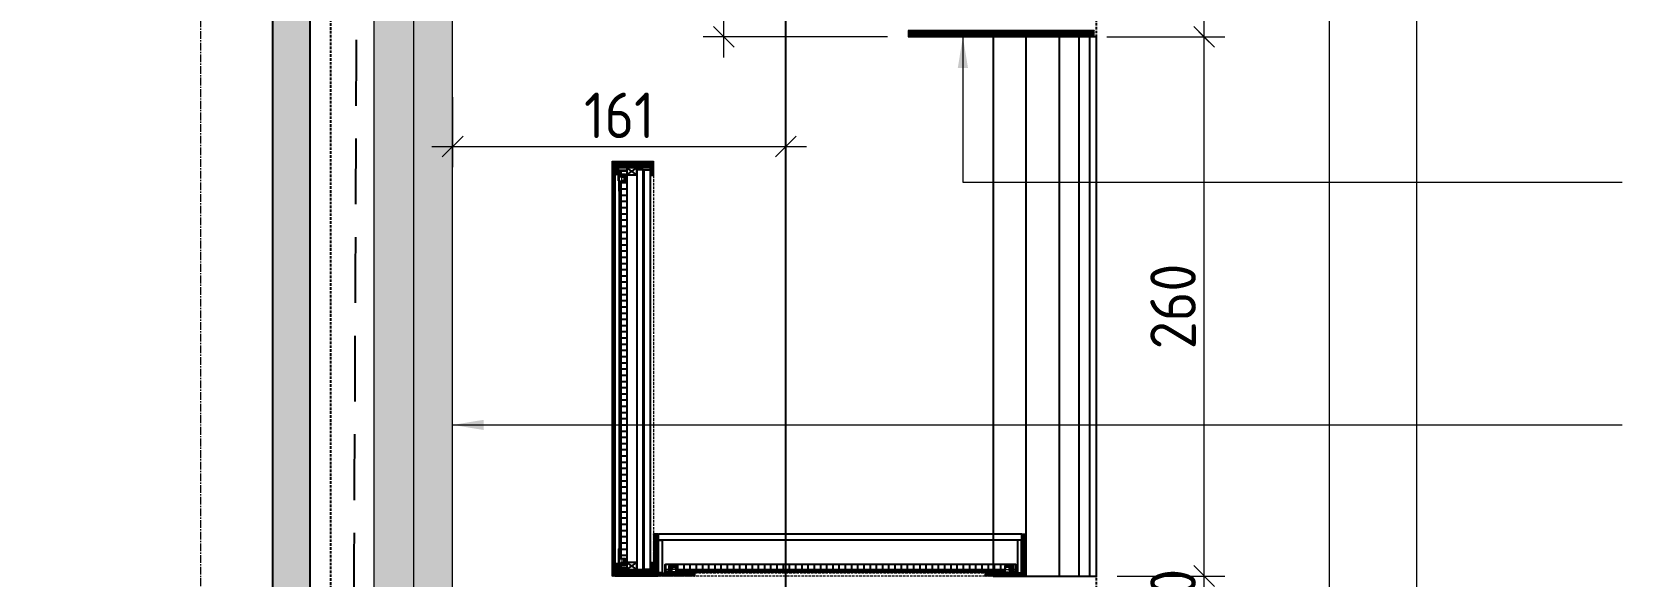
# Model space of a CAD drawing. Header units: millimetres. Extents: x 539949 to 547802, y -525020 to -515511.
# Drawn here: x 545361 to 546129, y -518312 to -518049 of the extents above; entities that cross this region are included whole.
import ezdxf

# ---------------------------------------------------------------- set-up
doc = ezdxf.new("R2010")
doc.units = ezdxf.units.MM
doc.header["$LTSCALE"] = 5
doc.header["$MEASUREMENT"] = 0
doc.header["$PDMODE"] = 35
for name, pattern in [('CENTER2', [1.125, 0.75, -0.125, 0.125, -0.125]), ('DASH', [0.35, 0.25, -0.1]), ('DASH2', [0.375, 0.25, -0.125]), ('HIDDEN', [9.525, 6.35, -3.175])]:
    doc.linetypes.add(name, pattern=pattern)
for name, color, linetype in [('Acrylic - clear', 9, 'Continuous'), ('DIM-10', 1, 'Continuous'), ('DIM-5', 1, 'Continuous'), ('Electrical', 10, 'Continuous'), ('HATCH', 8, 'Continuous'), ('I-FURN', 25, 'Continuous'), ('LED lumisheet', 10, 'Continuous'), ('PDF8_HATCH', 7, 'Continuous')]:
    doc.layers.add(name, color=color, linetype=linetype)
doc.layers.add('MDF', color=41, linetype='Continuous', lineweight=0)
doc.layers.add('METAL', color=6, linetype='Continuous', lineweight=0)
doc.styles.add('ISOCP', font='isocp.shx')
doc.styles.get("Standard").update_dxf_attribs({"font": 'arial.ttf'})
doc.dimstyles.new('dim', dxfattribs={"dimtxt": 2, "dimasz": 2, "dimexe": 1, "dimexo": 1, "dimgap": 1, "dimtad": 1, "dimdec": 0, "dimdsep": 46, "dimtxsty": 'Standard', "dimblk": 'OBLIQUE', "dimcen": 0, "dimdle": 1, "dimclrd": 1, "dimclre": 1, "dimclrt": 1, "dimadec": 0, "dimazin": 0, "dimtfac": 1, "dimtdec": 0, "dimtix": 1, "dimtmove": 0, "dimatfit": 3, "dimfxl": 1, "dimlwd": 0, "dimlwe": 0, "dimarcsym": 0})
doc.dimstyles.new('DL - 10', dxfattribs={"dimscale": 10, "dimtxt": 2.2, "dimasz": 1, "dimexe": 1, "dimexo": 1, "dimgap": 0.4, "dimtad": 1, "dimdec": 0, "dimdsep": 46, "dimtxsty": 'ISOCP', "dimblk": 'OBLIQUE', "dimcen": 0.5, "dimdle": 1, "dimclrd": 256, "dimclre": 256, "dimclrt": 2, "dimadec": 0, "dimazin": 2, "dimtfac": 1, "dimtdec": 0, "dimtix": 1, "dimtmove": 1, "dimatfit": 3, "dimldrblk": 'OPEN90', "dimfxl": 1, "dimlwd": 9, "dimlwe": 9, "dimarcsym": 0})
doc.dimstyles.new('DL - 5', dxfattribs={"dimscale": 5, "dimtxt": 2.2, "dimasz": 1, "dimexe": 1, "dimexo": 1, "dimgap": 0.4, "dimtad": 1, "dimdec": 0, "dimdsep": 46, "dimtxsty": 'ISOCP', "dimblk": 'OBLIQUE', "dimcen": 0.5, "dimdle": 1, "dimclrd": 256, "dimclre": 256, "dimclrt": 2, "dimadec": 0, "dimazin": 2, "dimtfac": 1, "dimtdec": 0, "dimtix": 1, "dimtmove": 1, "dimatfit": 3, "dimfxl": 1, "dimlwd": 9, "dimlwe": 9, "dimarcsym": 0})
pattern_1 = [(45, (-536070.07836, 519202.9102), (-0.26516504294, 0.26516504294), [])]

# ---------------------------------------------------------------- blocks, each defined once
blk = doc.blocks.new('_OBLIQUE')
at = {"color": 0, "linetype": 'ByBlock', "lineweight": -2}
blk.add_line((-0.5, -0.5), (0.5, 0.5), dxfattribs=at)
blk = doc.blocks.new('*D203')
at = {"layer": 'Defpoints', "color": 0, "transparency": 16777216}
for p in [(545875.11, -517471.18), (545875.11, -519780.32), (545987.47, -519780.32)]:
    blk.add_point(p, dxfattribs=at)
at = {"layer": 'DIM-10', "lineweight": 9, "transparency": 16777216}
for p, q in [((545987.47, -517461.18), (545987.47, -519790.32)), ((545885.11, -517471.18), (545997.47, -517471.18)), ((545885.11, -519780.32), (545997.47, -519780.32))]:
    blk.add_line(p, q, dxfattribs=at)
at = {"layer": 'DIM-10', "lineweight": 9, "transparency": 16777216, "xscale": 10, "yscale": 10, "zscale": 10}
for p, rotation in [((545987.47, -517471.18), 90), ((545987.47, -519780.32), 270)]:
    blk.add_blockref('_OBLIQUE', p, dxfattribs=dict(at, rotation=rotation))
at = {"layer": 'DIM-10', "color": 2, "transparency": 16777216, "insert": (545972.47, -518625.75), "char_height": 22, "attachment_point": 5, "rotation": 90, "style": 'ISOCP'}
blk.add_mtext('2309', dxfattribs=at)
blk = doc.blocks.new('_Open90')
at = {"color": 0, "linetype": 'ByBlock', "lineweight": -2}
for p, q in [((0, 0), (-1, 0)), ((-0.5, 0.5), (0, 0)), ((0, 0), (-0.5, -0.5))]:
    blk.add_line(p, q, dxfattribs=at)
blk = doc.blocks.new('*D210')
at = {"layer": 'Defpoints', "color": 0, "transparency": 16777216}
for p in [(545875.11, -517169.23), (545875.11, -519882.23), (546029.69, -519882.23)]:
    blk.add_point(p, dxfattribs=at)
at = {"layer": 'DIM-10', "lineweight": 9, "transparency": 16777216}
for p, q in [((546029.69, -517159.23), (546029.69, -519892.23)), ((545885.11, -517169.23), (546039.69, -517169.23)), ((545885.11, -519882.23), (546039.69, -519882.23))]:
    blk.add_line(p, q, dxfattribs=at)
at = {"layer": 'DIM-10', "lineweight": 9, "transparency": 16777216, "xscale": 10, "yscale": 10, "zscale": 10}
for p, rotation in [((546029.69, -517169.23), 90), ((546029.69, -519882.23), 270)]:
    blk.add_blockref('_OBLIQUE', p, dxfattribs=dict(at, rotation=rotation))
at = {"layer": 'DIM-10', "color": 2, "transparency": 16777216, "insert": (546014.69, -518691.01), "char_height": 22, "attachment_point": 5, "rotation": 90, "style": 'ISOCP'}
blk.add_mtext('2713', dxfattribs=at)
blk = doc.blocks.new('*D268')
at = {"layer": 'Defpoints', "color": 0, "transparency": 16777216}
for p in [(545875.11, -518051.4), (545927.11, -518051.4), (545875.11, -518311.86)]:
    blk.add_point(p, dxfattribs=at)
at = {"layer": 'DIM-10', "lineweight": 9, "transparency": 16777216}
for p, q in [((545927.11, -518321.86), (545927.11, -518041.4)), ((545885.11, -518051.4), (545937.11, -518051.4)), ((545885.11, -518311.86), (545937.11, -518311.86))]:
    blk.add_line(p, q, dxfattribs=at)
at = {"layer": 'DIM-10', "lineweight": 9, "transparency": 16777216, "xscale": 10, "yscale": 10, "zscale": 10}
for p, rotation in [((545927.11, -518051.4), 90), ((545927.11, -518311.86), 270)]:
    blk.add_blockref('_OBLIQUE', p, dxfattribs=dict(at, rotation=rotation))
at = {"layer": 'DIM-10', "color": 2, "transparency": 16777216, "insert": (545912.1, -518181.63), "char_height": 22, "attachment_point": 5, "rotation": 90, "style": 'ISOCP'}
blk.add_mtext('260', dxfattribs=at)
blk = doc.blocks.new('*D269')
at = {"layer": 'Defpoints', "color": 0, "transparency": 16777216}
for p in [(545875.11, -517509.19), (545927.11, -517509.19), (545875.11, -518051.4)]:
    blk.add_point(p, dxfattribs=at)
at = {"layer": 'DIM-10', "lineweight": 9, "transparency": 16777216}
for p, q in [((545927.11, -518061.4), (545927.11, -517499.19)), ((545885.11, -517509.19), (545937.11, -517509.19)), ((545885.11, -518051.4), (545937.11, -518051.4))]:
    blk.add_line(p, q, dxfattribs=at)
at = {"layer": 'DIM-10', "lineweight": 9, "transparency": 16777216, "xscale": 10, "yscale": 10, "zscale": 10}
for p, rotation in [((545927.11, -517509.19), 90), ((545927.11, -518051.4), 270)]:
    blk.add_blockref('_OBLIQUE', p, dxfattribs=dict(at, rotation=rotation))
at = {"layer": 'DIM-10', "color": 2, "transparency": 16777216, "insert": (545912.1, -517780.29), "char_height": 22, "attachment_point": 5, "rotation": 90, "style": 'ISOCP'}
blk.add_mtext('542', dxfattribs=at)
blk = doc.blocks.new('*D222')
at = {"layer": 'Defpoints', "color": 0, "transparency": 16777216}
for p in [(545875.11, -517509.19), (545927.11, -517509.19), (545875.11, -518051.4)]:
    blk.add_point(p, dxfattribs=at)
at = {"layer": 'DIM-5', "lineweight": 9, "transparency": 16777216}
for p, q in [((545880.11, -517509.19), (545932.11, -517509.19)), ((545927.11, -518056.4), (545927.11, -517504.19)), ((545880.11, -518051.4), (545932.11, -518051.4))]:
    blk.add_line(p, q, dxfattribs=at)
at = {"layer": 'DIM-5', "lineweight": 9, "transparency": 16777216, "xscale": 5, "yscale": 5, "zscale": 5}
for p, rotation in [((545927.11, -517509.19), 90), ((545927.11, -518051.4), 270)]:
    blk.add_blockref('_OBLIQUE', p, dxfattribs=dict(at, rotation=rotation))
at = {"layer": 'DIM-5', "color": 2, "transparency": 16777216, "insert": (545919.6, -517780.29), "char_height": 11, "attachment_point": 5, "rotation": 90, "style": 'ISOCP'}
blk.add_mtext('542', dxfattribs=at)
blk = doc.blocks.new('*D280')
at = {"layer": 'Defpoints', "color": 0, "transparency": 16777216}
for p in [(545695.08, -518001.4), (545784.01, -518001.4), (545784.06, -518051.4)]:
    blk.add_point(p, dxfattribs=at)
at = {"layer": 'DIM-10', "lineweight": 9, "transparency": 16777216}
for p, q in [((545695.08, -518061.4), (545695.08, -517991.4)), ((545774.01, -518001.4), (545685.08, -518001.4)), ((545774.06, -518051.4), (545685.08, -518051.4))]:
    blk.add_line(p, q, dxfattribs=at)
at = {"layer": 'DIM-10', "lineweight": 9, "transparency": 16777216, "xscale": 10, "yscale": 10, "zscale": 10}
for p, rotation in [((545695.08, -518001.4), 90), ((545695.08, -518051.4), 270)]:
    blk.add_blockref('_OBLIQUE', p, dxfattribs=dict(at, rotation=rotation))
at = {"layer": 'DIM-10', "color": 2, "transparency": 16777216, "insert": (545680.08, -518026.4), "char_height": 22, "attachment_point": 5, "rotation": 90, "style": 'ISOCP'}
blk.add_mtext('50', dxfattribs=at)
blk = doc.blocks.new('*D249')
at = {"layer": 'Defpoints', "color": 0, "transparency": 16777216}
for p in [(545725.06, -518069.91), (545564.06, -518070.51), (545725.06, -518104.31)]:
    blk.add_point(p, dxfattribs=at)
at = {"layer": 'DIM-10', "lineweight": 9, "transparency": 16777216}
for p, q in [((545564.06, -518080.51), (545564.06, -518114.31)), ((545725.06, -518079.91), (545725.06, -518114.31)), ((545554.06, -518104.31), (545735.06, -518104.31))]:
    blk.add_line(p, q, dxfattribs=at)
at = {"layer": 'DIM-10', "lineweight": 9, "transparency": 16777216, "xscale": 10, "yscale": 10, "zscale": 10, "rotation": 180}
blk.add_blockref('_OBLIQUE', (545564.06, -518104.31), dxfattribs=at)
at = {"layer": 'DIM-10', "lineweight": 9, "transparency": 16777216, "xscale": 10, "yscale": 10, "zscale": 10}
blk.add_blockref('_OBLIQUE', (545725.06, -518104.31), dxfattribs=at)
at = {"layer": 'DIM-10', "color": 2, "transparency": 16777216, "insert": (545644.56, -518089.31), "char_height": 22, "attachment_point": 5, "style": 'ISOCP'}
blk.add_mtext('161', dxfattribs=at)
blk = doc.blocks.new('*D302')
at = {"layer": 'Defpoints', "color": 0, "transparency": 16777216}
for p in [(545875.11, -518311.86), (545927.11, -518311.86), (545875.11, -518331.99)]:
    blk.add_point(p, dxfattribs=at)
at = {"layer": 'DIM-10', "lineweight": 9, "transparency": 16777216}
for p, q in [((545927.11, -518311.86), (545927.11, -518301.86)), ((545885.11, -518311.86), (545937.11, -518311.86)), ((545927.11, -518331.99), (545927.11, -518311.86)), ((545885.11, -518331.99), (545937.11, -518331.99)), ((545927.11, -518331.99), (545927.11, -518341.99))]:
    blk.add_line(p, q, dxfattribs=at)
at = {"layer": 'DIM-10', "lineweight": 9, "transparency": 16777216, "xscale": 10, "yscale": 10, "zscale": 10}
for p, rotation in [((545927.11, -518311.86), 270), ((545927.11, -518331.99), 90)]:
    blk.add_blockref('_OBLIQUE', p, dxfattribs=dict(at, rotation=rotation))
at = {"layer": 'DIM-10', "color": 2, "transparency": 16777216, "insert": (545912.1, -518321.92), "char_height": 22, "attachment_point": 5, "rotation": 90, "style": 'ISOCP'}
blk.add_mtext('20', dxfattribs=at)
blk = doc.blocks.new('*U303')
at = {"layer": 'HATCH'}
for p, q in [((-200, 0), (-200, 1043.2)), ((-186.9, 0), (-186.9, 1043.2)), ((-166.6, 0), (-166.6, 1043.2)), ((-128.6, 0), (-128.6, 1043.2)), ((-63.7, 0), (-63.7, 1043.2)), ((0, 1043.2), (0, 0))]:
    blk.add_line(p, q, dxfattribs=at)
blk.add_lwpolyline([(0, 0), (-200, 0), (-200, 1043.2), (0, 1043.2)], close=True, dxfattribs=at)
blk = doc.blocks.new('*U21')
at = {"layer": 'LED lumisheet'}
h = blk.add_hatch(dxfattribs=at)
h.set_pattern_fill('ANSI37', color=256, scale=30, angle=45, style=0)
h.set_pattern_definition([(90, (161.7924, 0), (-3.75, 7e-16), []), (180, (161.7924, 0), (-7e-16, -3.75), [])])
h.paths.add_polyline_path([(0.26, 0), (0.26, -4.43), (2.56, -4.43), (2.56, -0.73), (6.52, -0.73), (6.52, -4.29), (205.28, -4.29), (205.28, -0.73), (209.23, -0.73), (209.23, -4.43), (211.53, -4.43), (211.53, 0)])
blk.add_line((211.53, 0), (211.79, 0), dxfattribs=at)
for points in [[(6.49, -5), (0, -5), (0, 0), (0.26, 0), (0.26, -4.74), (6.49, -4.74)], [(0.26, 0), (0.26, -4.43), (2.56, -4.43), (2.56, -0.73), (6.52, -0.73), (6.52, -4.29), (205.28, -4.29), (205.28, -0.73), (209.23, -0.73), (209.23, -4.43), (211.53, -4.43), (211.53, 0)], [(205.31, -5), (211.79, -5), (211.79, 0), (211.53, 0), (211.53, -4.74), (205.31, -4.74)], [(3.14, -1.19), (3.14, -4.74), (12.4, -4.74), (12.4, -4.52), (3.36, -4.52), (3.36, -1.19)], [(6.52, -4.29), (205.28, -4.29), (205.28, -4.52), (6.52, -4.52)], [(208.66, -1.19), (208.66, -4.74), (199.4, -4.74), (199.4, -4.52), (208.44, -4.52), (208.44, -1.19)]]:
    blk.add_lwpolyline(points, close=True, dxfattribs=at)
for points in [[(3.14, -1.4), (2.56, -1.4), (2.56, -3.36), (3.14, -3.36)], [(3.36, -1.4), (4.11, -1.4), (4.11, -3.36), (3.36, -3.36)], [(208.44, -1.4), (207.68, -1.4), (207.68, -3.36), (208.44, -3.36)], [(208.66, -1.4), (209.23, -1.4), (209.23, -3.36), (208.66, -3.36)]]:
    blk.add_lwpolyline(points, dxfattribs=at)
at = {"layer": 'LED lumisheet', "linetype": 'Continuous', "lineweight": 9}
for points in [[(6.19, -1.72), (6.19, -2.99), (4.11, -2.99), (4.11, -1.72)], [(205.6, -1.72), (205.6, -2.99), (207.68, -2.99), (207.68, -1.72)]]:
    blk.add_lwpolyline(points, close=True, dxfattribs=at)
blk = doc.blocks.new('*U22')
at = {"layer": 'LED lumisheet'}
h = blk.add_hatch(dxfattribs=at)
h.set_pattern_fill('ANSI37', color=256, scale=30, angle=45, style=0)
h.set_pattern_definition([(90, (177.13, 0), (-3.75, 7e-16), []), (180, (177.13, 0), (-7e-16, -3.75), [])])
h.paths.add_polyline_path([(-6.73, 0), (-6.73, -4.43), (-4.43, -4.43), (-4.43, -0.73), (-0.47, -0.73), (-0.47, -4.29), (227.6, -4.29), (227.6, -0.73), (231.56, -0.73), (231.56, -4.43), (233.86, -4.43), (233.86, 0)])
blk.add_line((233.86, 0), (234.12, 0), dxfattribs=at)
for points in [[(-0.5, -5), (-6.99, -5), (-6.99, 0), (-6.73, 0), (-6.73, -4.74), (-0.5, -4.74)], [(-6.73, 0), (-6.73, -4.43), (-4.43, -4.43), (-4.43, -0.73), (-0.47, -0.73), (-0.47, -4.29), (227.6, -4.29), (227.6, -0.73), (231.56, -0.73), (231.56, -4.43), (233.86, -4.43), (233.86, 0)], [(227.63, -5), (234.12, -5), (234.12, 0), (233.86, 0), (233.86, -4.74), (227.63, -4.74)], [(-3.85, -1.19), (-3.85, -4.74), (5.41, -4.74), (5.41, -4.52), (-3.63, -4.52), (-3.63, -1.19)], [(-0.47, -4.29), (227.6, -4.29), (227.6, -4.52), (-0.47, -4.52)], [(230.98, -1.19), (230.98, -4.74), (221.72, -4.74), (221.72, -4.52), (230.76, -4.52), (230.76, -1.19)]]:
    blk.add_lwpolyline(points, close=True, dxfattribs=at)
for points in [[(-3.85, -1.4), (-4.43, -1.4), (-4.43, -3.36), (-3.85, -3.36)], [(-3.63, -1.4), (-2.88, -1.4), (-2.88, -3.36), (-3.63, -3.36)], [(230.76, -1.4), (230.01, -1.4), (230.01, -3.36), (230.76, -3.36)], [(230.98, -1.4), (231.56, -1.4), (231.56, -3.36), (230.98, -3.36)]]:
    blk.add_lwpolyline(points, dxfattribs=at)
at = {"layer": 'LED lumisheet', "linetype": 'Continuous', "lineweight": 9}
for points in [[(-0.8, -1.72), (-0.8, -2.99), (-2.88, -2.99), (-2.88, -1.72)], [(227.93, -1.72), (227.93, -2.99), (230.01, -2.99), (230.01, -1.72)]]:
    blk.add_lwpolyline(points, close=True, dxfattribs=at)
blk = doc.blocks.new('A$C9990b090')
at = {"layer": 'HATCH'}
h = blk.add_hatch(dxfattribs=at)
h.set_pattern_fill('ANSI31', color=256, scale=3)
h.set_pattern_definition(pattern_1)
h.paths.add_polyline_path([(-181.67, 198.87), (-200.09, 198.87), (-200.09, 200.46), (-180.08, 200.46)])
h = blk.add_hatch(dxfattribs=at)
h.set_pattern_fill('ANSI31', color=256, scale=3)
h.set_pattern_definition(pattern_1)
h.paths.add_polyline_path([(-180.08, 193.47), (-181.67, 193.47), (-181.67, 198.87), (-180.08, 200.46)])
h = blk.add_hatch(dxfattribs=at)
h.set_pattern_fill('ANSI31', color=256, scale=3)
h.set_pattern_definition(pattern_1)
h.paths.add_polyline_path([(-200.09, 198.87), (-198.66, 198.87), (-198.66, 0), (-200.09, 0)])
h = blk.add_hatch(dxfattribs=at)
h.set_pattern_fill('ANSI31', color=256, scale=3)
h.set_pattern_definition(pattern_1)
h.paths.add_polyline_path([(-197.07, 193.88), (-198.66, 193.88), (-198.66, 198.87), (-197.07, 197.28)])
h = blk.add_hatch(dxfattribs=at)
h.set_pattern_fill('ANSI31', color=256, scale=3)
h.set_pattern_definition(pattern_1)
h.paths.add_polyline_path([(-197.07, 197.28), (-181.67, 197.28), (-181.67, 198.87), (-198.66, 198.87)])
h = blk.add_hatch(dxfattribs=at)
h.set_pattern_fill('ANSI31', color=256, scale=3)
h.set_pattern_definition(pattern_1)
h.paths.add_polyline_path([(-178.02, 20.38), (-180.08, 20.38), (-180.08, 0), (-178.02, 0)])
h = blk.add_hatch(dxfattribs=at)
h.set_pattern_fill('ANSI31', color=256, scale=3)
h.set_pattern_definition(pattern_1)
h.paths.add_polyline_path([(-2.06, 20.38), (0, 20.38), (0, 0), (-2.06, 0)])
h = blk.add_hatch(dxfattribs=at)
h.set_pattern_fill('ANSI31', color=256, scale=3)
h.set_pattern_definition(pattern_1)
h.paths.add_polyline_path([(-197.07, 6.15), (-198.66, 6.15), (-198.66, 1.59), (-197.07, 3.18)])
h = blk.add_hatch(dxfattribs=at)
h.set_pattern_fill('ANSI31', color=256, scale=3)
h.set_pattern_definition(pattern_1)
h.paths.add_polyline_path([(-197.07, 3.18), (-181.67, 3.18), (-181.67, 1.59), (-198.66, 1.59)])
h = blk.add_hatch(dxfattribs=at)
h.set_pattern_fill('ANSI31', color=256, scale=3)
h.set_pattern_definition(pattern_1)
h.paths.add_polyline_path([(-198.63, 0), (-180.08, 0), (-181.67, 1.59), (-198.66, 1.59)])
h = blk.add_hatch(dxfattribs=at)
h.set_pattern_fill('ANSI31', color=256, scale=3)
h.set_pattern_definition(pattern_1)
h.paths.add_polyline_path([(-181.67, 6.56), (-180.08, 6.56), (-180.08, 0), (-181.67, 1.59)])
h = blk.add_hatch(dxfattribs=at)
h.set_pattern_fill('ANSI31', color=256, scale=3)
h.set_pattern_definition(pattern_1)
h.paths.add_polyline_path([(-178.02, 1.59), (-160.07, 1.59), (-160.07, 0), (-178.02, 0)])
h = blk.add_hatch(dxfattribs=at)
h.set_pattern_fill('ANSI31', color=256, scale=3)
h.set_pattern_definition(pattern_1)
h.paths.add_polyline_path([(-19.94, 1.59), (-2.07, 1.59), (-2.07, 0), (-19.94, 0)])
at = {"layer": 'Acrylic - clear', "color": 45}
blk.add_lwpolyline([(-188.16, 196.28), (-188.16, 3.18), (-185.17, 3.18), (-185.17, 196.28)], close=True, dxfattribs=at)
at = {"layer": 'Acrylic - clear', "color": 145, "true_color": 0x457eba}
for points in [[(-181.67, 196.28), (-181.67, 3.18), (-184.67, 3.18), (-184.67, 196.28)], [(-177.72, 20.38), (-2.36, 20.38), (-2.36, 17.38), (-177.72, 17.38)], [(-177.72, 17.38), (-175.89, 17.38), (-175.89, 1.59), (-177.72, 1.59)], [(-2.36, 17.38), (-4.2, 17.38), (-4.2, 1.59), (-2.36, 1.59)]]:
    blk.add_lwpolyline(points, close=True, dxfattribs=at)
at = {"layer": 'HATCH'}
for p, q in [((-193.07, 193.88), (-188.16, 197.28)), ((-188.16, 193.88), (-193.07, 197.28)), ((-193.07, 3.18), (-188.16, 6.58)), ((-188.16, 3.18), (-193.07, 6.58))]:
    blk.add_line(p, q, dxfattribs=at)
for points in [[(-193.07, 193.88), (-188.16, 193.88), (-188.16, 197.28), (-193.07, 197.28)], [(-193.07, 3.18), (-188.16, 3.18), (-188.16, 6.58), (-193.07, 6.58)]]:
    blk.add_lwpolyline(points, close=True, dxfattribs=at)
at = {"layer": 'METAL', "linetype": 'DASH', "lineweight": 0}
blk.add_line((-178.02, 20.38), (-2.06, 20.38), dxfattribs=at)
at = {"layer": 'METAL', "lineweight": 0}
for points in [[(-200.09, 200.46), (-180.08, 200.46), (-180.08, 193.47), (-181.67, 193.47), (-181.67, 198.87), (-200.09, 198.87), (-200.09, 200.46)], [(-200.09, 198.87), (-198.66, 198.87), (-198.66, 0), (-200.09, 0), (-200.09, 198.87)]]:
    blk.add_lwpolyline(points, dxfattribs=at)
at = {"layer": 'METAL'}
for points in [[(-181.67, 198.87), (-200.09, 198.87), (-200.09, 200.46), (-180.08, 200.46)], [(-180.08, 193.47), (-181.67, 193.47), (-181.67, 198.87), (-180.08, 200.46)], [(-197.07, 193.88), (-198.66, 193.88), (-198.66, 198.87), (-197.07, 197.28)], [(-197.07, 197.28), (-181.67, 197.28), (-181.67, 198.87), (-198.66, 198.87)]]:
    blk.add_lwpolyline(points, close=True, dxfattribs=at)
at = {"layer": 'METAL', "linetype": 'DASH', "lineweight": 0}
for points in [[(-181.67, 193.47), (-180.08, 193.47), (-180.08, 6.56), (-181.67, 6.56)], [(-160.07, 1.59), (-19.94, 1.59), (-19.94, 0), (-160.07, 0)]]:
    blk.add_lwpolyline(points, close=True, dxfattribs=at)
at = {"layer": 'METAL', "lineweight": 0}
for points in [[(-178.02, 20.38), (-180.08, 20.38), (-180.08, 0), (-178.02, 0)], [(-2.06, 20.38), (0, 20.38), (0, 0), (-2.06, 0)], [(-197.07, 6.15), (-198.66, 6.15), (-198.66, 1.59), (-197.07, 3.18)], [(-197.07, 3.18), (-181.67, 3.18), (-181.67, 1.59), (-198.66, 1.59)], [(-198.63, 0), (-180.08, 0), (-181.67, 1.59), (-198.66, 1.59)], [(-181.67, 6.56), (-180.08, 6.56), (-180.08, 0), (-181.67, 1.59)], [(-178.02, 1.59), (-160.07, 1.59), (-160.07, 0), (-178.02, 0)], [(-19.94, 1.59), (-2.07, 1.59), (-2.07, 0), (-19.94, 0)]]:
    blk.add_lwpolyline(points, close=True, dxfattribs=at)
at = {"layer": 'PDF8_HATCH', "lineweight": 0}
blk.add_lwpolyline([(-180.08, 20.22), (-180.08, 20.38)], dxfattribs=at)
at = {"xscale": -0.8000211310939817, "yscale": 0.8000211310939817, "zscale": 0.8000211310939817, "rotation": 270}
blk.add_blockref('*U22', (-193.07, 8.77), dxfattribs=at)
at = {"xscale": 0.8000211310939817, "yscale": 0.8000211310939817, "zscale": 0.8000211310939817}
blk.add_blockref('*U21', (-174.51, 5.59), dxfattribs=at)
blk = doc.blocks.new('*D340')
at = {"layer": 'Defpoints', "color": 0, "linetype": 'CENTER2', "transparency": 16777216}
for p in [(545477.11, -517164.23), (545442.23, -519882.23), (545505.11, -519882.23)]:
    blk.add_point(p, dxfattribs=at)
at = {"layer": 'DIM-10', "linetype": 'CENTER2', "lineweight": 9, "transparency": 16777216}
for p, q in [((545442.23, -517154.23), (545442.23, -519892.23)), ((545467.11, -517164.23), (545432.23, -517164.23)), ((545495.11, -519882.23), (545432.23, -519882.23))]:
    blk.add_line(p, q, dxfattribs=at)
at = {"layer": 'DIM-10', "linetype": 'CENTER2', "lineweight": 9, "transparency": 16777216, "xscale": 10, "yscale": 10, "zscale": 10}
for p, rotation in [((545442.23, -517164.23), 90), ((545442.23, -519882.23), 270)]:
    blk.add_blockref('_OBLIQUE', p, dxfattribs=dict(at, rotation=rotation))
at = {"layer": 'DIM-10', "color": 2, "linetype": 'CENTER2', "transparency": 16777216, "insert": (545411.93, -518600.2), "char_height": 22, "attachment_point": 5, "rotation": 90, "style": 'ISOCP'}
blk.add_mtext('{\\C24;2718 SITE DIM}', dxfattribs=at)

msp = doc.modelspace()

# ---------------------------------------------------------------- hatches: boundary and pattern name
at = {"true_color": 0x636466}
h = msp.add_hatch(dxfattribs=at)
h.set_pattern_fill('HOUND', color=251, scale=100)
h.set_pattern_definition([(0, (-30, -97.969), (25, 6.25), [100, -50]), (90, (-30, -97.969), (-6.25, -25), [100, -50])])
h.paths.add_polyline_path([(545477.11, -517120.2), (545495.11, -517120.2), (545495.11, -519980.2), (545477.11, -519980.2)])
at = {"layer": 'HATCH'}
h = msp.add_hatch(dxfattribs=at)
h.set_pattern_fill('AR-HBONE', color=256, scale=2, angle=90)
h.set_pattern_definition([(135, (28536.1575, -1047387.478), (-11.3137085, 7e-16), [24, -8]), (225, (28530.501, -1047381.821), (-11.3137085, 2e-15), [24, -8])])
h.paths.add_polyline_path([(545526.17, -519891.01), (545526.17, -517469.18), (545545.11, -517469.18), (545545.11, -519891.01)])
h = msp.add_hatch(dxfattribs=at)
h.set_pattern_fill('AR-HBONE', color=256, scale=2, angle=90)
h.set_pattern_definition([(135, (28536.1575, -1047390.476), (-11.3137085, 7e-16), [24, -8]), (225, (28530.501, -1047384.819), (-11.3137085, 2e-15), [24, -8])])
h.paths.add_polyline_path([(545564.06, -519532.4), (545564.06, -517525.15), (545545.11, -517525.15), (545545.11, -519532.4)])
h = msp.add_hatch(dxfattribs=at)
h.set_pattern_fill('ANSI31', color=256, scale=6, angle=90)
h.set_pattern_definition([(135, (29151.52585, -1045477.0151), (-0.5303300859, -0.5303300859), [])])
h.paths.add_polyline_path([(545784.06, -518048.4), (545784.06, -518051.4), (545874.02, -518051.4), (545874.02, -518048.4)])

# ---------------------------------------------------------------- linework, layer by layer
at = {"color": 251, "true_color": 0x636466}
msp.add_lwpolyline([(545477.11, -517064.23), (545495.11, -517064.23), (545495.11, -519882.23), (545477.11, -519882.23)], close=True, dxfattribs=at)
at = {"layer": 'Electrical', "linetype": 'HIDDEN'}
msp.add_open_spline([(545668.91, -519866.5), (545668.61, -519856.07), (545666.73, -519791.41), (545562.84, -519874.83), (545498.96, -519836.74), (545536.58, -519753.57), (545500.71, -519654.19), (545526.17, -519507.01), (545508.66, -519323.67), (545523.21, -519127.63), (545512.08, -518860), (545515.91, -518488.27), (545517.83, -518008.37), (545519.04, -517642.51), (545517.01, -517437.7), (545557.41, -517372.06), (545645.9, -517365.91), (545727.62, -517418.04), (545751.32, -517372.85), (545786.61, -517398.1), (545781.72, -517374.85), (545779.76, -517365.5)], degree=3, knots=[0, 0, 0, 0, 27.673725, 171.672017, 173.363773, 249.290336, 360.714741, 507.151842, 677.289443, 915.861292, 1093.608435, 1480.810743, 2031.114791, 2530.967487, 2584.884151, 2639.653698, 2742.399725, 2830.125302, 2842.948607, 2874.212144, 2895.233262, 2895.233262, 2895.233262, 2895.233262], dxfattribs=at)
at = {"layer": 'HATCH'}
msp.add_line((545725.06, -518531.6), (545725.06, -518001.4), dxfattribs=at)
at = {"layer": 'HATCH', "linetype": 'DASH2'}
msp.add_lwpolyline([(545505.11, -517469.18), (545505.11, -519782.32), (545545.12, -519782.32), (545545.12, -519782.32), (545545.11, -519780.32), (545875.11, -519780.32), (545875.11, -517471.18), (545853.11, -517471.18), (545853.11, -517469.18), (545505.11, -517469.18)], dxfattribs=at)
at = {"layer": 'MDF'}
for points in [[(545526.17, -519858.23), (545526.17, -517469.18), (545545.11, -517469.18), (545545.11, -519858.23)], [(545564.06, -519532.29), (545564.06, -517469.18), (545545.11, -517469.18), (545545.11, -519532.29)]]:
    msp.add_lwpolyline(points, close=True, dxfattribs=at)
at = {"layer": 'METAL'}
msp.add_lwpolyline([(545784.06, -518048.4), (545784.06, -518051.4), (545874.02, -518051.4), (545874.02, -518048.4)], close=True, dxfattribs=at)

# ---------------------------------------------------------------- block references
at = {"layer": 'I-FURN', "xscale": -0.2497354030667964, "yscale": 0.2497354030667964, "zscale": 0.2497354030667964}
msp.add_blockref('*U303', (545825.16, -518311.91), dxfattribs=at)
at = {"layer": 'MDF'}
msp.add_blockref('A$C9990b090', (545841.2, -518311.91), dxfattribs=at)

# ---------------------------------------------------------------- dimensions: what is measured, and where the dimension line sits
at = {"layer": 'DIM-10', "linetype": 'CENTER2'}
dim = msp.add_linear_dim(base=(545442.23, -519882.23), p1=(545477.11, -517164.23), p2=(545505.11, -519882.23), angle=90, text='{\\C24;<> SITE DIM}', dimstyle='DL - 10', dxfattribs=at)
dim.commit()
dim.dimension.update_dxf_attribs({"geometry": '*D340', "text_midpoint": (545427.08, -518600.2), "dimtype": 128})
at = {"layer": 'DIM-10'}
for base, p1, p2, picture, middle in [((546029.69, -519882.23), (545875.11, -517169.23), (545875.11, -519882.23), '*D210', (546029.69, -518691.01)), ((545987.47, -519780.32), (545875.11, -517471.18), (545875.11, -519780.32), '*D203', (545987.47, -518625.75))]:
    dim = msp.add_linear_dim(base=base, p1=p1, p2=p2, angle=90, dimstyle='DL - 10', dxfattribs=at)
    dim.commit()
    dim.dimension.update_dxf_attribs({"geometry": picture, "text_midpoint": middle, "dimtype": 128})
for base, p1, p2, picture, middle in [((545927.11, -517509.19), (545875.11, -518051.4), (545875.11, -517509.19), '*D269', (545912.1, -517780.29)), ((545695.08, -518001.4), (545784.06, -518051.4), (545784.01, -518001.4), '*D280', (545680.08, -518026.4)), ((545927.11, -518051.4), (545875.11, -518311.86), (545875.11, -518051.4), '*D268', (545912.1, -518181.63)), ((545927.11, -518311.86), (545875.11, -518331.99), (545875.11, -518311.86), '*D302', (545912.1, -518321.92))]:
    dim = msp.add_linear_dim(base=base, p1=p1, p2=p2, angle=90, dimstyle='DL - 10', dxfattribs=at)
    dim.commit()
    dim.dimension.update_dxf_attribs({"geometry": picture, "text_midpoint": middle})
dim = msp.add_linear_dim(base=(545725.06, -518104.31), p1=(545564.06, -518070.51), p2=(545725.06, -518069.91), dimstyle='DL - 10', dxfattribs=at)
dim.commit()
dim.dimension.update_dxf_attribs({"geometry": '*D249', "text_midpoint": (545644.56, -518089.31)})
at = {"layer": 'DIM-5'}
dim = msp.add_linear_dim(base=(545927.11, -517509.19), p1=(545875.11, -518051.4), p2=(545875.11, -517509.19), angle=90, dimstyle='DL - 5', dxfattribs=at)
dim.commit()
dim.dimension.update_dxf_attribs({"geometry": '*D222', "text_midpoint": (545919.6, -517780.29)})

# ---------------------------------------------------------------- leaders
for points in [[(545810.56, -518051.4), (545810.56, -518121.54), (546129.07, -518121.54)], [(545564.06, -518238.87), (546129.07, -518238.87)]]:
    msp.add_leader(points, dimstyle='dim', override={"dimscale": 1, "dimasz": 15, "dimtad": 0, "dimclrt": 4, "dimfxlon": 1})

doc.saveas('drawing.dxf')
